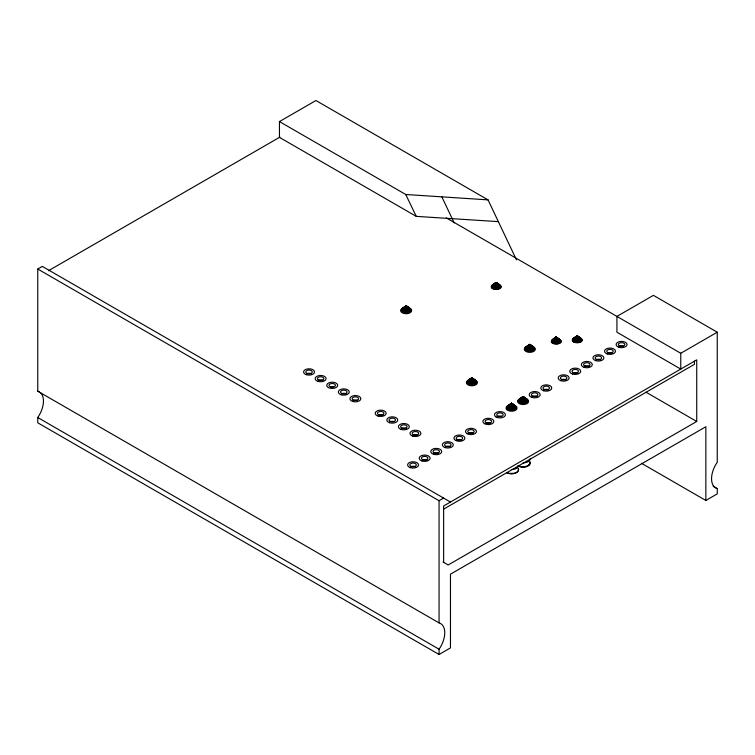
<?xml version="1.0" encoding="UTF-8"?>
<svg xmlns="http://www.w3.org/2000/svg" width="755" height="755" viewBox="0 0 755 755"><rect width="100%" height="100%" fill="white"/><g stroke="black" fill="none" stroke-linecap="round" stroke-linejoin="round"><path stroke-width="1.13" d="M404.982 312.796L406.228 305.879C423.149 314.835 389.306 314.835 406.228 305.879L410.418 308.701M470.601 384.805L471.856 377.896C488.778 386.853 454.935 386.853 471.856 377.896L476.046 380.709M494.912 289.41L496.158 282.502C513.079 291.458 479.246 291.458 496.158 282.502L500.348 285.324M510.276 410.239L511.531 403.33C528.453 412.287 494.61 412.287 511.531 403.33L515.722 406.143M528.519 351.368L529.774 344.459C546.695 353.406 512.853 353.406 529.774 344.459L533.964 347.272M521.865 403.548L523.111 396.639C540.033 405.595 506.19 405.595 523.111 396.639L527.301 399.461M554.972 344.044L556.218 337.136C573.139 346.092 539.306 346.092 556.218 337.136L560.408 339.948M575.952 342.779L577.197 335.871C594.119 344.827 560.276 344.827 577.197 335.871L581.388 338.693M403.812 312.513L406.228 305.879L409.654 308.125M493.742 289.137L496.158 282.502L499.584 284.739M469.44 384.522L471.856 377.896L475.273 380.133M527.349 351.084L529.774 344.459L533.19 346.696M509.115 409.956L511.531 403.33L514.948 405.567M520.695 403.274L523.111 396.639L526.537 398.876M553.802 343.77L556.218 337.136L557.832 338.334M574.781 342.506L577.197 335.871L580.623 338.108M402.811 312.07L406.228 305.879L410.899 309.371M492.741 288.693L496.158 282.502L500.829 285.994M468.43 384.078L471.856 377.896L476.528 381.388M526.348 350.641L529.774 344.459L534.446 347.942M508.106 409.512L511.531 403.33L516.203 406.822M519.695 402.83L523.111 396.639L527.783 400.131M552.802 343.327L556.218 337.136L560.899 340.628M573.781 342.062L577.197 335.871L581.869 339.363M402.037 311.494L406.228 305.879L411.069 310.097M491.977 288.108L496.158 282.502L500.999 286.711M467.666 383.502L471.856 377.896L476.688 382.106M525.584 350.065L529.774 344.459L534.606 348.668M552.037 342.742L556.218 337.136L561.059 341.345M507.341 408.936L511.531 403.33L516.363 407.54M518.921 402.245L523.111 396.639L527.953 400.848M573.007 341.477L577.197 335.871L582.039 340.09M528.519 345.969L529.774 344.459L534.446 349.395M554.972 338.655L556.218 337.136L560.899 342.072M516.203 408.266L511.531 403.33L510.276 404.84L508.106 405.567M581.869 340.807L577.197 335.871L575.952 337.391L573.781 338.108M401.556 310.815L406.228 305.879L410.899 310.815M491.486 287.438L496.158 282.502L500.829 287.438M467.185 382.832L471.856 377.896L476.528 382.832M525.102 349.395L529.774 344.459L533.964 350.065M551.546 342.072L556.218 337.136L557.473 338.655M506.86 408.266L511.531 403.33L513.947 405.124M572.526 340.807L577.197 335.871L579.623 337.664M518.44 401.575L523.111 396.639L527.783 401.575M401.396 310.097L406.228 305.879L410.418 311.494M491.326 286.711L496.158 282.502L500.348 288.108M467.015 382.106L471.856 377.896L473.111 379.406M524.933 348.668L529.774 344.459L533.19 350.641M551.386 341.345L556.218 337.136L560.408 342.742M572.365 340.09L577.197 335.871L581.388 341.477M506.69 407.54L511.531 403.33L515.722 408.936M518.279 400.848L523.111 396.639L527.301 402.245M401.556 309.371L406.228 305.879L409.654 312.07M491.486 285.994L496.158 282.502L499.584 288.693M467.185 381.388L471.856 377.896L476.046 383.502M525.102 347.942L529.774 344.459L532.19 351.084M551.546 340.628L556.218 337.136L559.644 343.327M572.526 339.363L577.197 335.871L580.623 342.062M506.86 406.822L511.531 403.33L514.948 409.512M518.44 400.131L523.111 396.639L526.537 402.83M402.811 308.125L406.228 305.879L408.653 312.513M492.741 284.739L496.158 282.502L498.583 289.137M558.643 343.77L556.218 337.136L552.802 339.373M574.781 337.664L577.197 335.871L579.623 342.506M509.115 405.124L511.531 403.33L513.947 409.956M519.695 398.876L523.111 396.639L525.537 403.274M402.037 308.701L406.228 305.879L407.483 312.796M491.977 285.324L496.158 282.502L497.413 289.41M467.666 380.709L471.856 377.896L475.273 384.078M525.584 347.272L529.774 344.459L531.02 351.368M552.037 339.948L556.218 337.136L557.473 344.044M573.007 338.693L577.197 335.871L578.453 342.779M507.341 406.143L511.531 403.33L512.787 410.239M518.921 399.461L523.111 396.639L524.366 403.548M498.347 221.63L416.26 216.364L279.454 137.372L279.454 121.574L315.939 100.519L488.041 199.877L516.448 259.805M717.25 332.209L680.765 353.274L680.765 369.072L616.92 332.209L616.92 316.411L653.405 295.356L717.25 332.209L717.25 462.277A20.159 11.636 -60 0 0 717.25 488.608L717.25 493.874L705.849 500.461L705.849 426.735L450.471 574.178L450.471 647.903L439.061 654.481L439.061 649.215A20.159 11.636 -60 0 0 439.061 622.894L37.75 391.194L37.75 269.025L42.308 266.392L450.471 502.037M48.424 270.752L279.878 137.127M37.75 269.025L439.061 500.716L443.629 498.083M443.629 509.144L694.449 364.335L694.449 361.173M443.629 562.333L443.629 505.982L696.733 359.861L696.733 421.469L448.187 564.966L443.081 562.013M526.348 346.696L529.774 344.459L529.774 351.462M468.43 380.133L471.856 377.896L474.272 384.522M493.742 284.295L494.912 284.022M403.812 307.681L404.982 307.398M520.695 398.432L521.865 398.159M279.454 121.574L405.728 194.488L488.041 199.877M497.413 284.022L498.583 284.295M407.483 307.398L408.653 307.681M531.02 345.969L532.19 346.252M524.366 398.159L525.537 398.432M558.643 338.929L559.644 339.373M446.309 217.912L680.765 353.274M646.053 392.213L696.733 421.469M713.164 486.248L717.25 488.608M641.514 463.315L705.849 500.461M40.817 393.053A20.159 11.636 -60 0 1 37.75 417.524L439.061 649.215M439.061 654.481L37.75 422.791L37.75 417.524M405.728 194.488L416.26 216.364M441.845 196.857L454.189 222.914M473.111 384.805L471.856 377.896L471.856 384.899M577.197 335.871L577.197 342.874M556.218 337.136L556.218 344.138M523.111 396.639L523.111 403.642M511.531 403.33L511.531 410.333M496.158 282.502L496.158 289.505M439.061 500.716L439.061 622.894M406.228 305.879L406.228 312.891M37.75 391.194A20.159 11.636 -60 0 1 39.402 391.911M518.194 468.647A6.899 3.983 0 0 1 514.976 473.13A6.899 3.983 0 0 1 506.652 472.498M529.784 461.956A6.899 3.983 0 0 1 526.565 466.439A6.899 3.983 0 0 1 518.232 465.807M529.963 461.928A7.097 4.096 0 0 1 526.66 466.543A7.097 4.096 0 0 1 518.1 465.892M529.34 463.957A6.446 3.728 0 0 1 528.698 464.853M526.339 466.212A6.446 3.728 0 0 1 524.782 466.59M521.441 466.59A6.446 3.728 0 0 1 519.893 466.212M530.208 458.776A7.097 4.096 0 0 1 523.111 462.872M518.383 468.619A7.097 4.096 0 0 1 515.08 473.225A7.097 4.096 0 0 1 506.511 472.573M513.202 473.272A6.446 3.728 0 0 1 509.861 473.272M518.628 465.467A7.097 4.096 0 0 1 511.531 469.563M514.268 405.322A5.483 3.162 0 0 1 515.731 410.097A5.483 3.162 0 0 1 507.332 410.097A5.483 3.162 0 0 1 508.785 405.322M525.858 398.64A5.483 3.162 0 0 1 527.311 403.415A5.483 3.162 0 0 1 518.912 403.415A5.483 3.162 0 0 1 520.374 398.64M474.593 379.888A5.483 3.162 0 0 1 476.056 384.663A5.483 3.162 0 0 1 467.656 384.663A5.483 3.162 0 0 1 469.11 379.888M532.511 346.451A5.483 3.162 0 0 1 533.974 351.226A5.483 3.162 0 0 1 525.574 351.226A5.483 3.162 0 0 1 527.028 346.451M408.88 307.832A5.483 3.162 0 0 1 410.342 312.608A5.483 3.162 0 0 1 401.943 312.608A5.483 3.162 0 0 1 403.397 307.832M410.276 467.137A3.228 1.859 0 0 1 415.863 467.137M422.375 460.069A3.228 1.859 0 0 1 426.934 460.069M433.955 453.377A3.228 1.859 0 0 1 438.523 453.377M445.544 446.696A3.228 1.859 0 0 1 450.103 446.696M457.124 440.005A3.228 1.859 0 0 1 461.683 440.005M468.704 433.313A3.228 1.859 0 0 1 473.272 433.313M486.088 423.281A3.228 1.859 0 0 1 490.646 423.281M497.668 416.6A3.228 1.859 0 0 1 501.556 416.298M531.907 396.922A3.228 1.859 0 0 1 536.975 396.535M543.996 389.844A3.228 1.859 0 0 1 548.564 389.844M561.371 379.812A3.228 1.859 0 0 1 565.939 379.812M572.45 373.517A3.228 1.859 0 0 1 578.028 373.517M584.54 366.439A3.228 1.859 0 0 1 589.098 366.439M596.129 359.757A3.228 1.859 0 0 1 600.687 359.757M607.709 353.066A3.228 1.859 0 0 1 612.267 353.066M619.289 346.375A3.228 1.859 0 0 1 623.186 346.083M413.164 435.21A3.228 1.859 0 0 1 417.723 435.21M401.575 428.529A3.228 1.859 0 0 1 406.143 428.529M390.665 421.545A3.228 1.859 0 0 1 393.884 421.545M378.415 415.146A3.228 1.859 0 0 1 382.974 415.146M353.104 400.537A3.228 1.859 0 0 1 357.662 400.537M341.515 393.846A3.228 1.859 0 0 1 346.083 393.846M330.605 386.862A3.228 1.859 0 0 1 333.823 386.862M318.355 380.473A3.228 1.859 0 0 1 322.913 380.473M306.766 373.791A3.228 1.859 0 0 1 311.324 373.791M410.333 467.656A5.483 3.162 0 0 0 418.553 464.91A5.483 3.162 0 0 0 410.333 462.173A5.483 3.162 0 0 0 410.333 467.656M421.913 460.965A5.483 3.162 0 0 0 430.133 458.228A5.483 3.162 0 0 0 421.913 455.482A5.483 3.162 0 0 0 421.913 460.965M433.493 454.274A5.483 3.162 0 0 0 441.722 451.537A5.483 3.162 0 0 0 433.493 448.8A5.483 3.162 0 0 0 433.493 454.274M445.082 447.592A5.483 3.162 0 0 0 453.302 444.846A5.483 3.162 0 0 0 445.082 442.109A5.483 3.162 0 0 0 445.082 447.592M455.529 440.401A5.483 3.162 0 0 0 464.702 438.985A5.483 3.162 0 0 0 457.983 435.106A5.483 3.162 0 0 0 455.529 440.401M467.109 433.71A5.483 3.162 0 0 0 476.282 432.294A5.483 3.162 0 0 0 469.572 428.415A5.483 3.162 0 0 0 467.109 433.71M484.483 423.678A5.483 3.162 0 0 0 493.657 422.262A5.483 3.162 0 0 0 486.947 418.383A5.483 3.162 0 0 0 484.483 423.678M496.073 416.996A5.483 3.162 0 0 0 505.246 415.571A5.483 3.162 0 0 0 498.526 411.702A5.483 3.162 0 0 0 496.073 416.996M531.954 397.432A5.483 3.162 0 0 0 540.184 394.695A5.483 3.162 0 0 0 531.954 391.949A5.483 3.162 0 0 0 531.954 397.432M543.543 390.741A5.483 3.162 0 0 0 551.763 388.004A5.483 3.162 0 0 0 543.543 385.267A5.483 3.162 0 0 0 543.543 390.741M560.918 380.718A5.483 3.162 0 0 0 569.138 377.972A5.483 3.162 0 0 0 560.918 375.235A5.483 3.162 0 0 0 560.918 380.718M572.498 374.027A5.483 3.162 0 0 0 580.718 371.281A5.483 3.162 0 0 0 572.498 368.544A5.483 3.162 0 0 0 572.498 374.027M584.077 367.336A5.483 3.162 0 0 0 592.307 364.599A5.483 3.162 0 0 0 584.077 361.853A5.483 3.162 0 0 0 584.077 367.336M595.667 360.654A5.483 3.162 0 0 0 603.887 357.908A5.483 3.162 0 0 0 595.667 355.171A5.483 3.162 0 0 0 595.667 360.654M607.247 353.963A5.483 3.162 0 0 0 615.476 351.226A5.483 3.162 0 0 0 607.247 348.48A5.483 3.162 0 0 0 607.247 353.963M618.836 347.272A5.483 3.162 0 0 0 627.056 344.535A5.483 3.162 0 0 0 618.836 341.798A5.483 3.162 0 0 0 618.836 347.272M412.702 436.107A5.483 3.162 0 0 0 420.922 433.37A5.483 3.162 0 0 0 412.702 430.633A5.483 3.162 0 0 0 412.702 436.107M401.122 429.425A5.483 3.162 0 0 0 409.342 426.679A5.483 3.162 0 0 0 401.122 423.942A5.483 3.162 0 0 0 401.122 429.425M389.533 422.734A5.483 3.162 0 0 0 397.762 419.997A5.483 3.162 0 0 0 389.533 417.251A5.483 3.162 0 0 0 389.533 422.734M377.953 416.052A5.483 3.162 0 0 0 386.173 413.306A5.483 3.162 0 0 0 377.953 410.569A5.483 3.162 0 0 0 377.953 416.052M352.642 401.433A5.483 3.162 0 0 0 360.862 398.697A5.483 3.162 0 0 0 352.642 395.95A5.483 3.162 0 0 0 352.642 401.433M341.062 394.752A5.483 3.162 0 0 0 349.282 392.005A5.483 3.162 0 0 0 341.062 389.269A5.483 3.162 0 0 0 341.062 394.752M328.34 387.56A5.483 3.162 0 0 0 337.513 386.135A5.483 3.162 0 0 0 330.794 382.266A5.483 3.162 0 0 0 328.34 387.56M317.893 381.369A5.483 3.162 0 0 0 326.113 378.632A5.483 3.162 0 0 0 317.893 375.886A5.483 3.162 0 0 0 317.893 381.369M306.303 374.688A5.483 3.162 0 0 0 314.533 371.941A5.483 3.162 0 0 0 306.303 369.204A5.483 3.162 0 0 0 306.303 374.688M411.456 466.524A3.228 1.859 0 0 0 416.298 464.91A3.228 1.859 0 0 0 411.456 463.296A3.228 1.859 0 0 0 411.456 466.524M423.045 459.833A3.228 1.859 0 0 0 427.877 458.228A3.228 1.859 0 0 0 423.045 456.615A3.228 1.859 0 0 0 423.045 459.833M434.625 453.151A3.228 1.859 0 0 0 439.467 451.537A3.228 1.859 0 0 0 434.625 449.923A3.228 1.859 0 0 0 434.625 453.151M446.205 446.46A3.228 1.859 0 0 0 451.046 444.846A3.228 1.859 0 0 0 446.205 443.242A3.228 1.859 0 0 0 446.205 446.46M457.124 439.476A3.228 1.859 0 0 0 462.522 438.646A3.228 1.859 0 0 0 458.568 436.362A3.228 1.859 0 0 0 457.124 439.476M468.704 432.794A3.228 1.859 0 0 0 474.102 431.954A3.228 1.859 0 0 0 470.157 429.68A3.228 1.859 0 0 0 468.704 432.794M486.748 423.055A3.228 1.859 0 0 0 491.59 421.441A3.228 1.859 0 0 0 486.748 419.827A3.228 1.859 0 0 0 486.748 423.055M498.338 416.364A3.228 1.859 0 0 0 503.17 414.759A3.228 1.859 0 0 0 498.338 413.145A3.228 1.859 0 0 0 498.338 416.364M533.087 396.309A3.228 1.859 0 0 0 537.919 394.695A3.228 1.859 0 0 0 533.087 393.081A3.228 1.859 0 0 0 533.087 396.309M544.666 389.618A3.228 1.859 0 0 0 549.508 388.004A3.228 1.859 0 0 0 544.666 386.39A3.228 1.859 0 0 0 544.666 389.618M562.041 379.586A3.228 1.859 0 0 0 566.882 377.972A3.228 1.859 0 0 0 562.041 376.358A3.228 1.859 0 0 0 562.041 379.586M573.63 372.894A3.228 1.859 0 0 0 578.462 371.281A3.228 1.859 0 0 0 573.63 369.676A3.228 1.859 0 0 0 573.63 372.894M585.21 366.213A3.228 1.859 0 0 0 590.051 364.599A3.228 1.859 0 0 0 585.21 362.985A3.228 1.859 0 0 0 585.21 366.213M596.79 359.522A3.228 1.859 0 0 0 601.631 357.908A3.228 1.859 0 0 0 596.79 356.294A3.228 1.859 0 0 0 596.79 359.522M608.379 352.83A3.228 1.859 0 0 0 613.211 351.226A3.228 1.859 0 0 0 608.379 349.612A3.228 1.859 0 0 0 608.379 352.83M619.959 346.149A3.228 1.859 0 0 0 624.8 344.535A3.228 1.859 0 0 0 619.959 342.921A3.228 1.859 0 0 0 619.959 346.149M413.834 434.984A3.228 1.859 0 0 0 418.666 433.37A3.228 1.859 0 0 0 413.834 431.756A3.228 1.859 0 0 0 413.834 434.984M402.245 428.293A3.228 1.859 0 0 0 407.087 426.679A3.228 1.859 0 0 0 402.245 425.074A3.228 1.859 0 0 0 402.245 428.293M389.995 421.309A3.228 1.859 0 0 0 395.393 420.478A3.228 1.859 0 0 0 391.439 418.195A3.228 1.859 0 0 0 389.995 421.309M379.076 414.92A3.228 1.859 0 0 0 383.918 413.306A3.228 1.859 0 0 0 379.076 411.692A3.228 1.859 0 0 0 379.076 414.92M353.774 400.31A3.228 1.859 0 0 0 358.606 398.697A3.228 1.859 0 0 0 353.774 397.083A3.228 1.859 0 0 0 353.774 400.31M342.185 393.619A3.228 1.859 0 0 0 347.026 392.005A3.228 1.859 0 0 0 342.185 390.392A3.228 1.859 0 0 0 342.185 393.619M330.605 386.928A3.228 1.859 0 0 0 335.437 385.314A3.228 1.859 0 0 0 330.605 383.71A3.228 1.859 0 0 0 330.605 386.928M319.016 380.246A3.228 1.859 0 0 0 323.857 378.632A3.228 1.859 0 0 0 319.016 377.019A3.228 1.859 0 0 0 319.016 380.246M307.436 373.555A3.228 1.859 0 0 0 312.277 371.941A3.228 1.859 0 0 0 307.436 370.327A3.228 1.859 0 0 0 307.436 373.555"/></g></svg>
